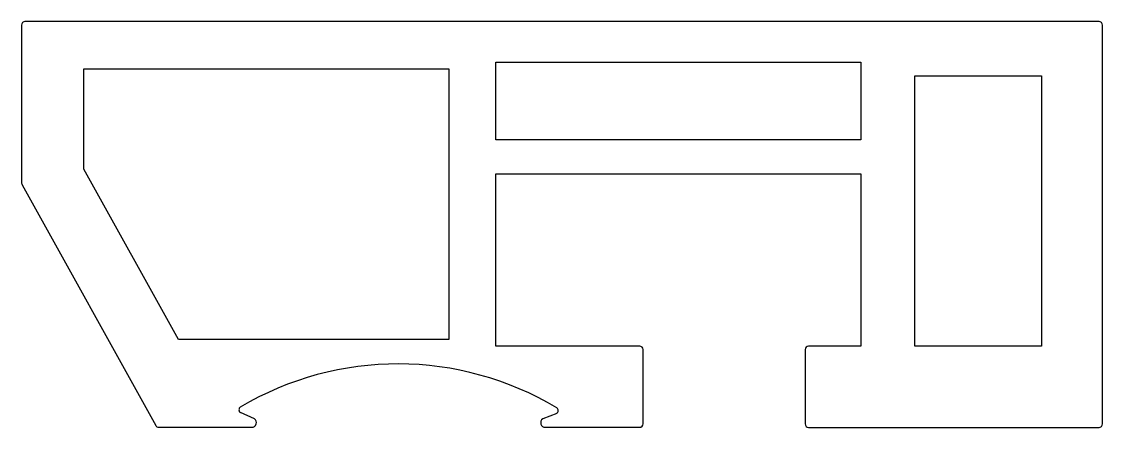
# Model space of a CAD drawing. Extents: x 564 to 644, y 475.7 to 505.7.
import ezdxf

# ---------------------------------------------------------------- set-up
doc = ezdxf.new("R2010")
doc.units = 0
doc.layers.get('0').update_dxf_attribs({"linetype": 'CONTINUOUS'})

msp = doc.modelspace()

# ---------------------------------------------------------------- linework, layer by layer
for p, q in [((643.792, 505.665), (564.292, 505.665)), ((564.042, 505.415), (564.042, 493.73)), ((644.042, 475.915), (644.042, 505.415)), ((599.154, 502.665), (626.154, 502.665)), ((599.154, 496.915), (599.154, 502.665)), ((626.154, 502.665), (626.154, 496.915)), ((568.654, 502.165), (595.654, 502.165)), ((568.654, 494.765), (568.654, 502.165)), ((595.654, 502.165), (595.654, 482.165)), ((630.154, 501.665), (639.542, 501.665)), ((630.154, 481.665), (630.154, 501.665)), ((639.542, 501.665), (639.542, 481.665)), ((626.154, 496.915), (599.154, 496.915)), ((575.654, 482.165), (568.654, 494.765)), ((599.154, 481.665), (599.154, 494.415)), ((599.154, 494.415), (626.154, 494.415)), ((626.154, 494.415), (626.154, 481.665)), ((564.074, 493.609), (573.969, 475.798)), ((595.654, 482.165), (575.654, 482.165)), ((609.792, 481.665), (599.154, 481.665)), ((626.154, 481.665), (622.292, 481.665)), ((639.542, 481.665), (630.154, 481.665)), ((610.042, 475.919), (610.042, 481.415)), ((622.042, 481.415), (622.042, 475.915)), ((581.271, 476.306), (580.235, 476.756)), ((603.649, 476.698), (602.614, 476.306)), ((574.187, 475.669), (581.072, 475.669)), ((581.072, 475.669), (581.072, 475.669)), ((602.816, 475.669), (609.792, 475.669)), ((622.292, 475.665), (643.792, 475.665))]:
    msp.add_line(p, q)
for centre, radius, start, end in [((564.292, 505.415), 0.25, 90, 180), ((643.792, 505.415), 0.25, 0, 90), ((564.292, 493.73), 0.25, 180, 209.0546), ((609.792, 481.415), 0.25, 0, 90), ((622.292, 481.415), 0.25, 90, 180), ((591.894, 457.461), 22.896, 59.0959, 120.62368), ((580.378, 476.961), 0.25, 126.01867, 235.16513), ((603.507, 476.904), 0.25, 304.83487, 53.98133), ((581.071, 476.019), 0.35, 270.2959, 55.16513), ((602.814, 476.019), 0.35, 124.83487, 270.29581), ((574.187, 475.919), 0.25, 209.0546, 270), ((609.792, 475.919), 0.25, 270, 0), ((622.292, 475.915), 0.25, 180, 270), ((643.792, 475.915), 0.25, 270, 0)]:
    msp.add_arc(centre, radius, start, end)

doc.saveas('drawing.dxf')
